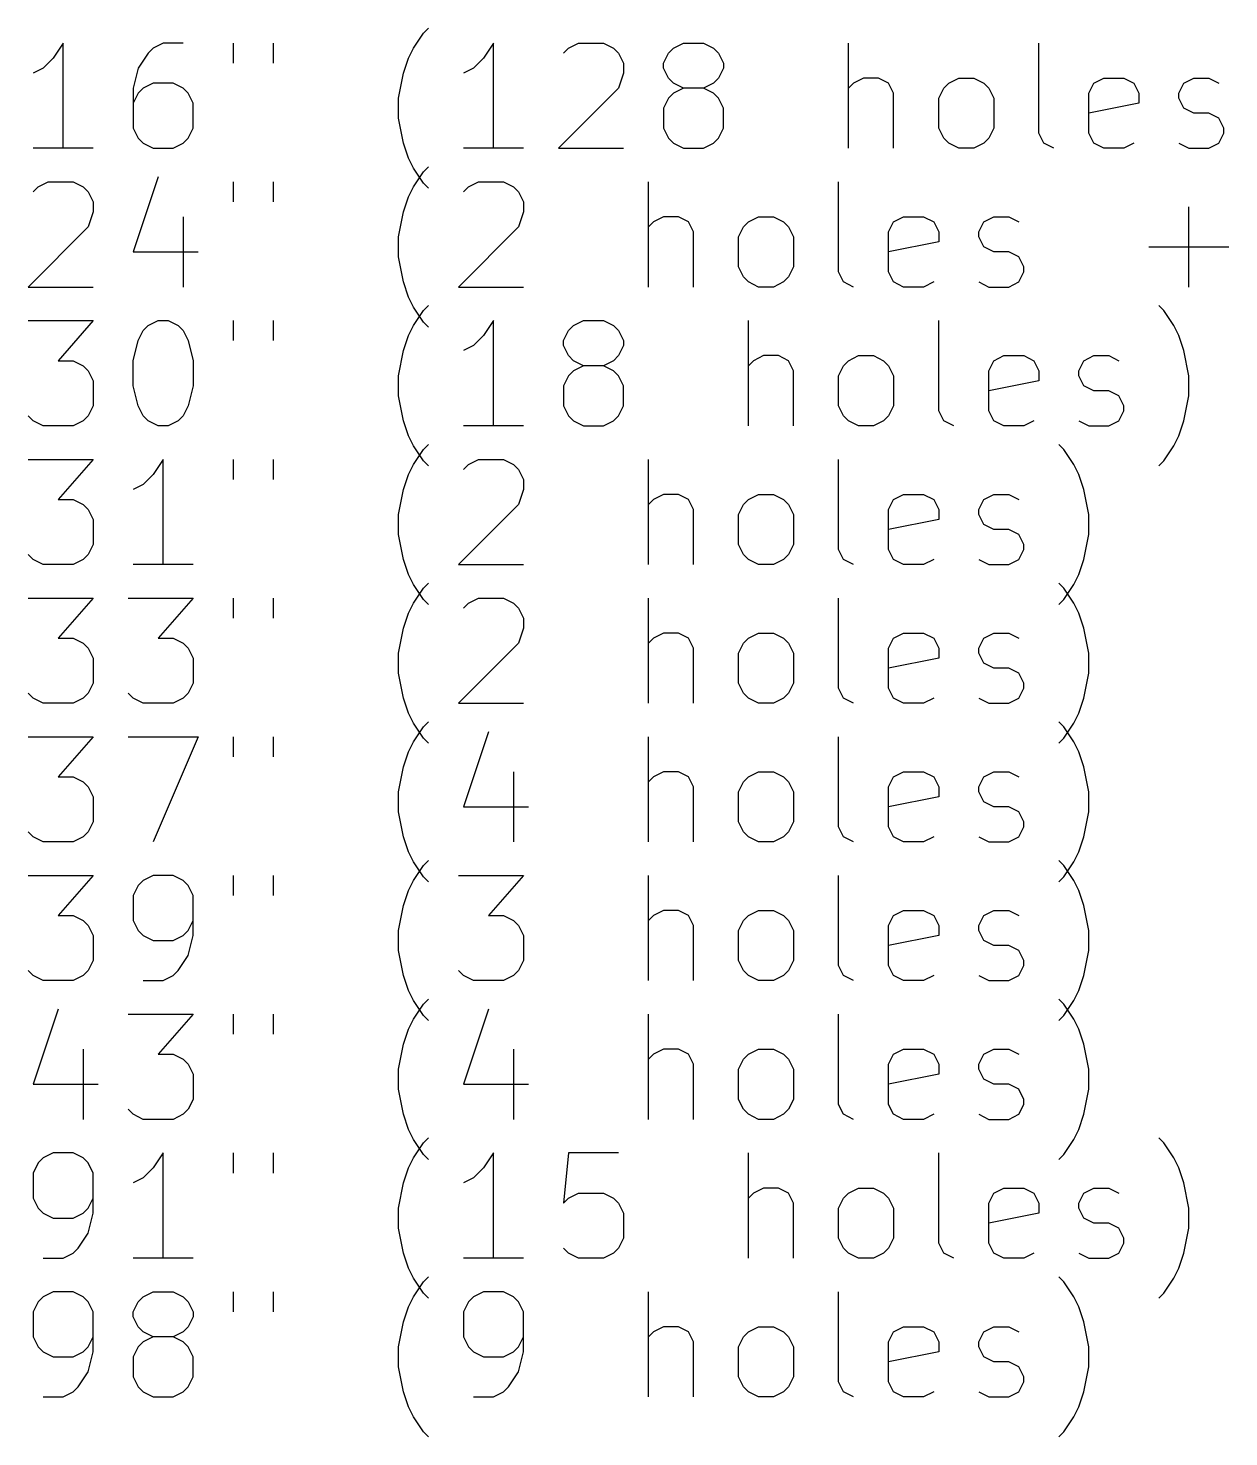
# Model space of a CAD drawing. Extents: x -3 to 140, y -124 to 0.
# Drawn here: x 35.41 to 69.7, y -123.97 to -83.75 of the extents above; entities that cross this region are included whole.
import ezdxf

# ---------------------------------------------------------------- set-up
doc = ezdxf.new("R2010")
doc.units = 0
doc.header["$MEASUREMENT"] = 0
doc.layers.add('BLACK', color=7, linetype='CONTINUOUS')

msp = doc.modelspace()

# ---------------------------------------------------------------- linework, layer by layer
at = {"layer": 'BLACK', "linetype": 'CONTINUOUS'}
for p, q in [((46.4107, -84.325), (46.6964, -83.8964)), ((46.6964, -83.8964), (46.8393, -83.7536)), ((36.4107, -84.1821), (36.125, -84.6107)), ((36.4107, -87.1821), (36.4107, -84.1821)), ((38.9821, -84.325), (38.8393, -84.4679)), ((39.2679, -84.1821), (38.9821, -84.325)), ((39.8393, -84.1821), (39.2679, -84.1821)), ((41.2679, -84.1821), (41.2679, -84.7536)), ((42.4107, -84.1821), (42.4107, -84.7536)), ((46.2679, -84.6107), (46.4107, -84.325)), ((48.6964, -84.1821), (48.4107, -84.6107)), ((48.6964, -87.1821), (48.6964, -84.1821)), ((50.6964, -84.4679), (50.8393, -84.325)), ((50.8393, -84.325), (51.125, -84.1821)), ((51.125, -84.1821), (51.8393, -84.1821)), ((51.8393, -84.1821), (52.125, -84.325)), ((52.125, -84.325), (52.2679, -84.4679)), ((53.6964, -84.4679), (53.8393, -84.325)), ((53.8393, -84.325), (54.125, -84.1821)), ((54.125, -84.1821), (54.6964, -84.1821)), ((54.6964, -84.1821), (54.9821, -84.325)), ((54.9821, -84.325), (55.125, -84.4679)), ((58.8393, -87.1821), (58.8393, -84.1821)), ((64.2679, -86.7536), (64.2679, -84.1821)), ((36.125, -84.6107), (35.8393, -84.8964)), ((38.8393, -84.4679), (38.5536, -84.8964)), ((46.125, -85.0393), (46.2679, -84.6107)), ((48.4107, -84.6107), (48.125, -84.8964)), ((52.2679, -84.4679), (52.4107, -84.7536)), ((52.4107, -84.7536), (52.4107, -85.0393)), ((53.5536, -84.7536), (53.6964, -84.4679)), ((53.5536, -84.8964), (53.5536, -84.7536)), ((55.125, -84.4679), (55.2679, -84.7536)), ((55.2679, -84.7536), (55.2679, -84.8964)), ((35.8393, -84.8964), (35.5536, -85.0393)), ((38.5536, -84.8964), (38.4107, -85.4679)), ((45.9821, -85.7536), (46.125, -85.0393)), ((48.125, -84.8964), (47.8393, -85.0393)), ((52.4107, -85.0393), (52.2679, -85.4679)), ((53.6964, -85.1821), (53.5536, -84.8964)), ((53.8393, -85.325), (53.6964, -85.1821)), ((55.125, -85.1821), (54.9821, -85.325)), ((55.2679, -84.8964), (55.125, -85.1821)), ((59.2679, -85.1821), (58.9821, -85.325)), ((59.6964, -85.1821), (59.2679, -85.1821)), ((59.9821, -85.325), (59.6964, -85.1821)), ((61.6964, -85.325), (61.9821, -85.1821)), ((61.9821, -85.1821), (62.4107, -85.1821)), ((62.4107, -85.1821), (62.6964, -85.325)), ((65.8393, -85.325), (66.125, -85.1821)), ((66.125, -85.1821), (66.6964, -85.1821)), ((66.6964, -85.1821), (66.9821, -85.325)), ((68.4107, -85.325), (68.6964, -85.1821)), ((68.6964, -85.1821), (69.125, -85.1821)), ((69.125, -85.1821), (69.4107, -85.325)), ((38.4107, -85.4679), (38.4107, -86.6107)), ((38.5536, -85.6107), (38.4107, -85.8964)), ((38.6964, -85.4679), (38.5536, -85.6107)), ((38.9821, -85.325), (38.6964, -85.4679)), ((39.5536, -85.325), (38.9821, -85.325)), ((39.8393, -85.4679), (39.5536, -85.325)), ((39.9821, -85.6107), (39.8393, -85.4679)), ((40.125, -85.8964), (39.9821, -85.6107)), ((52.2679, -85.4679), (50.5536, -87.1821)), ((53.8393, -85.6107), (53.6964, -85.7536)), ((54.125, -85.4679), (53.8393, -85.325)), ((54.125, -85.4679), (53.8393, -85.6107)), ((54.6964, -85.4679), (54.125, -85.4679)), ((54.9821, -85.325), (54.6964, -85.4679)), ((54.9821, -85.6107), (54.6964, -85.4679)), ((55.125, -85.7536), (54.9821, -85.6107)), ((58.9821, -85.325), (58.8393, -85.4679)), ((60.125, -85.6107), (59.9821, -85.325)), ((60.125, -87.1821), (60.125, -85.6107)), ((61.4107, -85.7536), (61.5536, -85.4679)), ((61.5536, -85.4679), (61.6964, -85.325)), ((62.6964, -85.325), (62.8393, -85.4679)), ((62.8393, -85.4679), (62.9821, -85.7536)), ((65.6964, -85.6107), (65.8393, -85.325)), ((65.6964, -86.7536), (65.6964, -85.6107)), ((66.9821, -85.325), (67.125, -85.6107)), ((67.125, -85.6107), (67.125, -85.8964)), ((68.2679, -85.6107), (68.4107, -85.325)), ((68.2679, -85.7536), (68.2679, -85.6107)), ((40.125, -86.6107), (40.125, -85.8964)), ((45.9821, -86.325), (45.9821, -85.7536)), ((53.6964, -85.7536), (53.5536, -86.0393)), ((53.5536, -86.0393), (53.5536, -86.6107)), ((55.2679, -86.0393), (55.125, -85.7536)), ((55.2679, -86.6107), (55.2679, -86.0393)), ((61.4107, -86.6107), (61.4107, -85.7536)), ((62.9821, -85.7536), (62.9821, -86.6107)), ((67.125, -85.8964), (65.6964, -86.1821)), ((68.4107, -86.0393), (68.2679, -85.7536)), ((68.6964, -86.1821), (68.4107, -86.0393)), ((46.125, -87.0393), (45.9821, -86.325)), ((69.125, -86.1821), (68.6964, -86.1821)), ((69.4107, -86.325), (69.125, -86.1821)), ((69.5536, -86.6107), (69.4107, -86.325)), ((38.4107, -86.6107), (38.5536, -86.8964)), ((39.9821, -86.8964), (40.125, -86.6107)), ((53.5536, -86.6107), (53.6964, -86.8964)), ((55.125, -86.8964), (55.2679, -86.6107)), ((61.5536, -86.8964), (61.4107, -86.6107)), ((62.9821, -86.6107), (62.8393, -86.8964)), ((64.4107, -87.0393), (64.2679, -86.7536)), ((65.8393, -87.0393), (65.6964, -86.7536)), ((69.4107, -87.0393), (69.5536, -86.7536)), ((69.5536, -86.7536), (69.5536, -86.6107)), ((37.2679, -87.1821), (35.5536, -87.1821)), ((38.5536, -86.8964), (38.6964, -87.0393)), ((38.6964, -87.0393), (38.9821, -87.1821)), ((38.9821, -87.1821), (39.5536, -87.1821)), ((39.5536, -87.1821), (39.8393, -87.0393)), ((39.8393, -87.0393), (39.9821, -86.8964)), ((46.2679, -87.4679), (46.125, -87.0393)), ((49.5536, -87.1821), (47.8393, -87.1821)), ((50.5536, -87.1821), (52.4107, -87.1821)), ((53.6964, -86.8964), (53.8393, -87.0393)), ((53.8393, -87.0393), (54.125, -87.1821)), ((54.125, -87.1821), (54.6964, -87.1821)), ((54.6964, -87.1821), (54.9821, -87.0393)), ((54.9821, -87.0393), (55.125, -86.8964)), ((61.6964, -87.0393), (61.5536, -86.8964)), ((61.9821, -87.1821), (61.6964, -87.0393)), ((62.4107, -87.1821), (61.9821, -87.1821)), ((62.6964, -87.0393), (62.4107, -87.1821)), ((62.8393, -86.8964), (62.6964, -87.0393)), ((64.6964, -87.1821), (64.4107, -87.0393)), ((66.125, -87.1821), (65.8393, -87.0393)), ((66.6964, -87.1821), (66.125, -87.1821)), ((66.9821, -87.0393), (66.6964, -87.1821)), ((68.2679, -87.0393), (68.5536, -87.1821)), ((68.5536, -87.1821), (69.125, -87.1821)), ((69.125, -87.1821), (69.4107, -87.0393)), ((46.4107, -87.7536), (46.2679, -87.4679)), ((39.125, -87.9993), (38.4107, -90.1421)), ((46.6964, -88.1821), (46.4107, -87.7536)), ((46.4107, -88.285), (46.6964, -87.8564)), ((46.6964, -87.8564), (46.8393, -87.7136)), ((35.5536, -88.4279), (35.6964, -88.285)), ((35.6964, -88.285), (35.9821, -88.1421)), ((35.9821, -88.1421), (36.6964, -88.1421)), ((36.6964, -88.1421), (36.9821, -88.285)), ((36.9821, -88.285), (37.125, -88.4279)), ((37.125, -88.4279), (37.2679, -88.7136)), ((41.2679, -88.1421), (41.2679, -88.7136)), ((42.4107, -88.1421), (42.4107, -88.7136)), ((46.2679, -88.5707), (46.4107, -88.285)), ((46.8393, -88.325), (46.6964, -88.1821)), ((47.8393, -88.4279), (47.9821, -88.285)), ((47.9821, -88.285), (48.2679, -88.1421)), ((48.2679, -88.1421), (48.9821, -88.1421)), ((48.9821, -88.1421), (49.2679, -88.285)), ((49.2679, -88.285), (49.4107, -88.4279)), ((49.4107, -88.4279), (49.5536, -88.7136)), ((53.125, -91.1421), (53.125, -88.1421)), ((58.5536, -90.7136), (58.5536, -88.1421)), ((37.2679, -88.7136), (37.2679, -88.9993)), ((46.125, -88.9993), (46.2679, -88.5707)), ((49.5536, -88.7136), (49.5536, -88.9993)), ((68.5536, -91.1421), (68.5536, -88.8564)), ((37.2679, -88.9993), (37.125, -89.4279)), ((39.8393, -89.1421), (39.8393, -91.1421)), ((45.9821, -89.7136), (46.125, -88.9993)), ((49.5536, -88.9993), (49.4107, -89.4279)), ((53.5536, -89.1421), (53.2679, -89.285)), ((53.9821, -89.1421), (53.5536, -89.1421)), ((54.2679, -89.285), (53.9821, -89.1421)), ((55.9821, -89.285), (56.2679, -89.1421)), ((56.2679, -89.1421), (56.6964, -89.1421)), ((56.6964, -89.1421), (56.9821, -89.285)), ((60.125, -89.285), (60.4107, -89.1421)), ((60.4107, -89.1421), (60.9821, -89.1421)), ((60.9821, -89.1421), (61.2679, -89.285)), ((62.6964, -89.285), (62.9821, -89.1421)), ((62.9821, -89.1421), (63.4107, -89.1421)), ((63.4107, -89.1421), (63.6964, -89.285)), ((37.125, -89.4279), (35.4107, -91.1421)), ((49.4107, -89.4279), (47.6964, -91.1421)), ((53.2679, -89.285), (53.125, -89.4279)), ((54.4107, -89.5707), (54.2679, -89.285)), ((54.4107, -91.1421), (54.4107, -89.5707)), ((55.6964, -89.7136), (55.8393, -89.4279)), ((55.8393, -89.4279), (55.9821, -89.285)), ((56.9821, -89.285), (57.125, -89.4279)), ((57.125, -89.4279), (57.2679, -89.7136)), ((59.9821, -89.5707), (60.125, -89.285)), ((59.9821, -90.7136), (59.9821, -89.5707)), ((61.2679, -89.285), (61.4107, -89.5707)), ((61.4107, -89.5707), (61.4107, -89.8564)), ((62.5536, -89.5707), (62.6964, -89.285)), ((62.5536, -89.7136), (62.5536, -89.5707)), ((45.9821, -90.285), (45.9821, -89.7136)), ((55.6964, -90.5707), (55.6964, -89.7136)), ((57.2679, -89.7136), (57.2679, -90.5707)), ((61.4107, -89.8564), (59.9821, -90.1421)), ((62.6964, -89.9993), (62.5536, -89.7136)), ((62.9821, -90.1421), (62.6964, -89.9993)), ((67.4107, -89.9993), (69.6964, -89.9993)), ((38.4107, -90.1421), (40.2679, -90.1421)), ((46.125, -90.9993), (45.9821, -90.285)), ((63.4107, -90.1421), (62.9821, -90.1421)), ((63.6964, -90.285), (63.4107, -90.1421)), ((63.8393, -90.5707), (63.6964, -90.285)), ((55.8393, -90.8564), (55.6964, -90.5707)), ((55.9821, -90.9993), (55.8393, -90.8564)), ((57.125, -90.8564), (56.9821, -90.9993)), ((57.2679, -90.5707), (57.125, -90.8564)), ((58.6964, -90.9993), (58.5536, -90.7136)), ((60.125, -90.9993), (59.9821, -90.7136)), ((63.6964, -90.9993), (63.8393, -90.7136)), ((63.8393, -90.7136), (63.8393, -90.5707)), ((35.4107, -91.1421), (37.2679, -91.1421)), ((46.2679, -91.4279), (46.125, -90.9993)), ((47.6964, -91.1421), (49.5536, -91.1421)), ((56.2679, -91.1421), (55.9821, -90.9993)), ((56.6964, -91.1421), (56.2679, -91.1421)), ((56.9821, -90.9993), (56.6964, -91.1421)), ((58.9821, -91.1421), (58.6964, -90.9993)), ((60.4107, -91.1421), (60.125, -90.9993)), ((60.9821, -91.1421), (60.4107, -91.1421)), ((61.2679, -90.9993), (60.9821, -91.1421)), ((62.5536, -90.9993), (62.8393, -91.1421)), ((62.8393, -91.1421), (63.4107, -91.1421)), ((63.4107, -91.1421), (63.6964, -90.9993)), ((46.4107, -91.7136), (46.2679, -91.4279)), ((46.6964, -91.8164), (46.8393, -91.6736)), ((67.8393, -91.8164), (67.6964, -91.6736)), ((46.6964, -92.1421), (46.4107, -91.7136)), ((46.4107, -92.245), (46.6964, -91.8164)), ((68.125, -92.245), (67.8393, -91.8164)), ((35.4107, -92.1021), (37.2679, -92.1021)), ((37.2679, -92.1021), (36.2679, -93.245)), ((38.5536, -92.6736), (38.6964, -92.3879)), ((38.6964, -92.3879), (38.8393, -92.245)), ((38.8393, -92.245), (39.125, -92.1021)), ((39.125, -92.1021), (39.4107, -92.1021)), ((39.4107, -92.1021), (39.6964, -92.245)), ((39.6964, -92.245), (39.8393, -92.3879)), ((39.8393, -92.3879), (39.9821, -92.6736)), ((41.2679, -92.1021), (41.2679, -92.6736)), ((42.4107, -92.1021), (42.4107, -92.6736)), ((46.2679, -92.5307), (46.4107, -92.245)), ((46.8393, -92.285), (46.6964, -92.1421)), ((48.6964, -92.1021), (48.4107, -92.5307)), ((48.6964, -95.1021), (48.6964, -92.1021)), ((50.6964, -92.6736), (50.8393, -92.3879)), ((50.8393, -92.3879), (50.9821, -92.245)), ((50.9821, -92.245), (51.2679, -92.1021)), ((51.2679, -92.1021), (51.8393, -92.1021)), ((51.8393, -92.1021), (52.125, -92.245)), ((52.125, -92.245), (52.2679, -92.3879)), ((52.2679, -92.3879), (52.4107, -92.6736)), ((55.9821, -95.1021), (55.9821, -92.1021)), ((61.4107, -94.6736), (61.4107, -92.1021)), ((68.2679, -92.5307), (68.125, -92.245)), ((38.4107, -93.245), (38.5536, -92.6736)), ((39.9821, -92.6736), (40.125, -93.245)), ((46.125, -92.9593), (46.2679, -92.5307)), ((48.125, -92.8164), (47.8393, -92.9593)), ((48.4107, -92.5307), (48.125, -92.8164)), ((50.6964, -92.8164), (50.6964, -92.6736)), ((50.8393, -93.1021), (50.6964, -92.8164)), ((52.4107, -92.8164), (52.2679, -93.1021)), ((52.4107, -92.6736), (52.4107, -92.8164)), ((68.4107, -92.9593), (68.2679, -92.5307)), ((36.2679, -93.245), (36.6964, -93.245)), ((36.6964, -93.245), (36.9821, -93.3879)), ((38.4107, -93.9593), (38.4107, -93.245)), ((40.125, -93.245), (40.125, -93.9593)), ((45.9821, -93.6736), (46.125, -92.9593)), ((50.9821, -93.245), (50.8393, -93.1021)), ((51.2679, -93.3879), (50.9821, -93.245)), ((52.125, -93.245), (51.8393, -93.3879)), ((52.2679, -93.1021), (52.125, -93.245)), ((56.125, -93.245), (55.9821, -93.3879)), ((56.4107, -93.1021), (56.125, -93.245)), ((56.8393, -93.1021), (56.4107, -93.1021)), ((57.125, -93.245), (56.8393, -93.1021)), ((57.2679, -93.5307), (57.125, -93.245)), ((58.6964, -93.3879), (58.8393, -93.245)), ((58.8393, -93.245), (59.125, -93.1021)), ((59.125, -93.1021), (59.5536, -93.1021)), ((59.5536, -93.1021), (59.8393, -93.245)), ((59.8393, -93.245), (59.9821, -93.3879)), ((62.8393, -93.5307), (62.9821, -93.245)), ((62.9821, -93.245), (63.2679, -93.1021)), ((63.2679, -93.1021), (63.8393, -93.1021)), ((63.8393, -93.1021), (64.125, -93.245)), ((64.125, -93.245), (64.2679, -93.5307)), ((65.4107, -93.5307), (65.5536, -93.245)), ((65.5536, -93.245), (65.8393, -93.1021)), ((65.8393, -93.1021), (66.2679, -93.1021)), ((66.2679, -93.1021), (66.5536, -93.245)), ((68.5536, -93.6736), (68.4107, -92.9593)), ((36.9821, -93.3879), (37.125, -93.5307)), ((37.125, -93.5307), (37.2679, -93.8164)), ((45.9821, -94.245), (45.9821, -93.6736)), ((50.8393, -93.6736), (50.6964, -93.9593)), ((50.9821, -93.5307), (50.8393, -93.6736)), ((51.2679, -93.3879), (50.9821, -93.5307)), ((51.8393, -93.3879), (51.2679, -93.3879)), ((52.125, -93.5307), (51.8393, -93.3879)), ((52.2679, -93.6736), (52.125, -93.5307)), ((52.4107, -93.9593), (52.2679, -93.6736)), ((57.2679, -95.1021), (57.2679, -93.5307)), ((58.5536, -93.6736), (58.6964, -93.3879)), ((58.5536, -94.5307), (58.5536, -93.6736)), ((59.9821, -93.3879), (60.125, -93.6736)), ((60.125, -93.6736), (60.125, -94.5307)), ((62.8393, -94.6736), (62.8393, -93.5307)), ((64.2679, -93.5307), (64.2679, -93.8164)), ((65.4107, -93.6736), (65.4107, -93.5307)), ((65.5536, -93.9593), (65.4107, -93.6736)), ((68.5536, -94.245), (68.5536, -93.6736)), ((37.2679, -93.8164), (37.2679, -94.5307)), ((38.5536, -94.5307), (38.4107, -93.9593)), ((40.125, -93.9593), (39.9821, -94.5307)), ((50.6964, -93.9593), (50.6964, -94.5307)), ((52.4107, -94.5307), (52.4107, -93.9593)), ((64.2679, -93.8164), (62.8393, -94.1021)), ((65.8393, -94.1021), (65.5536, -93.9593)), ((46.125, -94.9593), (45.9821, -94.245)), ((66.2679, -94.1021), (65.8393, -94.1021)), ((66.5536, -94.245), (66.2679, -94.1021)), ((66.6964, -94.5307), (66.5536, -94.245)), ((68.4107, -94.9593), (68.5536, -94.245)), ((35.5536, -94.9593), (35.4107, -94.8164)), ((37.125, -94.8164), (36.9821, -94.9593)), ((37.2679, -94.5307), (37.125, -94.8164)), ((38.6964, -94.8164), (38.5536, -94.5307)), ((38.8393, -94.9593), (38.6964, -94.8164)), ((39.8393, -94.8164), (39.6964, -94.9593)), ((39.9821, -94.5307), (39.8393, -94.8164)), ((50.6964, -94.5307), (50.8393, -94.8164)), ((50.8393, -94.8164), (50.9821, -94.9593)), ((52.125, -94.9593), (52.2679, -94.8164)), ((52.2679, -94.8164), (52.4107, -94.5307)), ((58.6964, -94.8164), (58.5536, -94.5307)), ((58.8393, -94.9593), (58.6964, -94.8164)), ((59.9821, -94.8164), (59.8393, -94.9593)), ((60.125, -94.5307), (59.9821, -94.8164)), ((61.5536, -94.9593), (61.4107, -94.6736)), ((62.9821, -94.9593), (62.8393, -94.6736)), ((66.5536, -94.9593), (66.6964, -94.6736)), ((66.6964, -94.6736), (66.6964, -94.5307)), ((35.8393, -95.1021), (35.5536, -94.9593)), ((36.6964, -95.1021), (35.8393, -95.1021)), ((36.9821, -94.9593), (36.6964, -95.1021)), ((39.125, -95.1021), (38.8393, -94.9593)), ((39.4107, -95.1021), (39.125, -95.1021)), ((39.6964, -94.9593), (39.4107, -95.1021)), ((46.2679, -95.3879), (46.125, -94.9593)), ((49.5536, -95.1021), (47.8393, -95.1021)), ((50.9821, -94.9593), (51.2679, -95.1021)), ((51.2679, -95.1021), (51.8393, -95.1021)), ((51.8393, -95.1021), (52.125, -94.9593)), ((59.125, -95.1021), (58.8393, -94.9593)), ((59.5536, -95.1021), (59.125, -95.1021)), ((59.8393, -94.9593), (59.5536, -95.1021)), ((61.8393, -95.1021), (61.5536, -94.9593)), ((63.2679, -95.1021), (62.9821, -94.9593)), ((63.8393, -95.1021), (63.2679, -95.1021)), ((64.125, -94.9593), (63.8393, -95.1021)), ((65.4107, -94.9593), (65.6964, -95.1021)), ((65.6964, -95.1021), (66.2679, -95.1021)), ((66.2679, -95.1021), (66.5536, -94.9593)), ((68.2679, -95.3879), (68.4107, -94.9593)), ((46.4107, -95.6736), (46.2679, -95.3879)), ((46.6964, -96.1021), (46.4107, -95.6736)), ((46.6964, -95.7764), (46.8393, -95.6336)), ((64.9821, -95.7764), (64.8393, -95.6336)), ((67.8393, -96.1021), (68.125, -95.6736)), ((68.125, -95.6736), (68.2679, -95.3879)), ((35.4107, -96.0621), (37.2679, -96.0621)), ((37.2679, -96.0621), (36.2679, -97.205)), ((39.2679, -96.0621), (38.9821, -96.4907)), ((39.2679, -99.0621), (39.2679, -96.0621)), ((41.2679, -96.0621), (41.2679, -96.6336)), ((42.4107, -96.0621), (42.4107, -96.6336)), ((46.4107, -96.205), (46.6964, -95.7764)), ((46.8393, -96.245), (46.6964, -96.1021)), ((47.9821, -96.205), (48.2679, -96.0621)), ((48.2679, -96.0621), (48.9821, -96.0621)), ((48.9821, -96.0621), (49.2679, -96.205)), ((53.125, -99.0621), (53.125, -96.0621)), ((58.5536, -98.6336), (58.5536, -96.0621)), ((65.2679, -96.205), (64.9821, -95.7764)), ((67.6964, -96.245), (67.8393, -96.1021)), ((38.9821, -96.4907), (38.6964, -96.7764)), ((46.125, -96.9193), (46.2679, -96.4907)), ((46.2679, -96.4907), (46.4107, -96.205)), ((47.8393, -96.3479), (47.9821, -96.205)), ((49.2679, -96.205), (49.4107, -96.3479)), ((49.4107, -96.3479), (49.5536, -96.6336)), ((65.4107, -96.4907), (65.2679, -96.205)), ((65.5536, -96.9193), (65.4107, -96.4907)), ((38.6964, -96.7764), (38.4107, -96.9193)), ((49.5536, -96.6336), (49.5536, -96.9193)), ((36.2679, -97.205), (36.6964, -97.205)), ((36.6964, -97.205), (36.9821, -97.3479)), ((45.9821, -97.6336), (46.125, -96.9193)), ((49.5536, -96.9193), (49.4107, -97.3479)), ((53.2679, -97.205), (53.125, -97.3479)), ((53.5536, -97.0621), (53.2679, -97.205)), ((53.9821, -97.0621), (53.5536, -97.0621)), ((54.2679, -97.205), (53.9821, -97.0621)), ((54.4107, -97.4907), (54.2679, -97.205)), ((55.8393, -97.3479), (55.9821, -97.205)), ((55.9821, -97.205), (56.2679, -97.0621)), ((56.2679, -97.0621), (56.6964, -97.0621)), ((56.6964, -97.0621), (56.9821, -97.205)), ((56.9821, -97.205), (57.125, -97.3479)), ((59.9821, -97.4907), (60.125, -97.205)), ((60.125, -97.205), (60.4107, -97.0621)), ((60.4107, -97.0621), (60.9821, -97.0621)), ((60.9821, -97.0621), (61.2679, -97.205)), ((61.2679, -97.205), (61.4107, -97.4907)), ((62.5536, -97.4907), (62.6964, -97.205)), ((62.6964, -97.205), (62.9821, -97.0621)), ((62.9821, -97.0621), (63.4107, -97.0621)), ((63.4107, -97.0621), (63.6964, -97.205)), ((65.6964, -97.6336), (65.5536, -96.9193)), ((36.9821, -97.3479), (37.125, -97.4907)), ((37.125, -97.4907), (37.2679, -97.7764)), ((45.9821, -98.205), (45.9821, -97.6336)), ((49.4107, -97.3479), (47.6964, -99.0621)), ((54.4107, -99.0621), (54.4107, -97.4907)), ((55.6964, -97.6336), (55.8393, -97.3479)), ((55.6964, -98.4907), (55.6964, -97.6336)), ((57.125, -97.3479), (57.2679, -97.6336)), ((57.2679, -97.6336), (57.2679, -98.4907)), ((59.9821, -98.6336), (59.9821, -97.4907)), ((61.4107, -97.4907), (61.4107, -97.7764)), ((62.5536, -97.6336), (62.5536, -97.4907)), ((62.6964, -97.9193), (62.5536, -97.6336)), ((65.6964, -98.205), (65.6964, -97.6336)), ((37.2679, -97.7764), (37.2679, -98.4907)), ((61.4107, -97.7764), (59.9821, -98.0621)), ((62.9821, -98.0621), (62.6964, -97.9193)), ((63.4107, -98.0621), (62.9821, -98.0621)), ((63.6964, -98.205), (63.4107, -98.0621)), ((37.2679, -98.4907), (37.125, -98.7764)), ((46.125, -98.9193), (45.9821, -98.205)), ((55.8393, -98.7764), (55.6964, -98.4907)), ((57.2679, -98.4907), (57.125, -98.7764)), ((63.8393, -98.4907), (63.6964, -98.205)), ((63.8393, -98.6336), (63.8393, -98.4907)), ((65.5536, -98.9193), (65.6964, -98.205)), ((35.5536, -98.9193), (35.4107, -98.7764)), ((35.8393, -99.0621), (35.5536, -98.9193)), ((36.9821, -98.9193), (36.6964, -99.0621)), ((37.125, -98.7764), (36.9821, -98.9193)), ((46.2679, -99.3479), (46.125, -98.9193)), ((55.9821, -98.9193), (55.8393, -98.7764)), ((56.2679, -99.0621), (55.9821, -98.9193)), ((56.9821, -98.9193), (56.6964, -99.0621)), ((57.125, -98.7764), (56.9821, -98.9193)), ((58.6964, -98.9193), (58.5536, -98.6336)), ((58.9821, -99.0621), (58.6964, -98.9193)), ((60.125, -98.9193), (59.9821, -98.6336)), ((60.4107, -99.0621), (60.125, -98.9193)), ((61.2679, -98.9193), (60.9821, -99.0621)), ((62.5536, -98.9193), (62.8393, -99.0621)), ((63.4107, -99.0621), (63.6964, -98.9193)), ((63.6964, -98.9193), (63.8393, -98.6336)), ((65.4107, -99.3479), (65.5536, -98.9193)), ((36.6964, -99.0621), (35.8393, -99.0621)), ((40.125, -99.0621), (38.4107, -99.0621)), ((47.6964, -99.0621), (49.5536, -99.0621)), ((56.6964, -99.0621), (56.2679, -99.0621)), ((60.9821, -99.0621), (60.4107, -99.0621)), ((62.8393, -99.0621), (63.4107, -99.0621)), ((46.4107, -99.6336), (46.2679, -99.3479)), ((46.6964, -100.062), (46.4107, -99.6336)), ((46.6964, -99.7364), (46.8393, -99.5936)), ((64.9821, -99.7364), (64.8393, -99.5936)), ((64.9821, -100.062), (65.2679, -99.6336)), ((65.2679, -99.6336), (65.4107, -99.3479)), ((35.4107, -100.022), (37.2679, -100.022)), ((37.2679, -100.022), (36.2679, -101.165)), ((38.2679, -100.022), (40.125, -100.022)), ((40.125, -100.022), (39.125, -101.165)), ((41.2679, -100.022), (41.2679, -100.594)), ((42.4107, -100.022), (42.4107, -100.594)), ((46.4107, -100.165), (46.6964, -99.7364)), ((46.8393, -100.205), (46.6964, -100.062)), ((47.9821, -100.165), (48.2679, -100.022)), ((48.2679, -100.022), (48.9821, -100.022)), ((48.9821, -100.022), (49.2679, -100.165)), ((53.125, -103.022), (53.125, -100.022)), ((58.5536, -102.594), (58.5536, -100.022)), ((64.8393, -100.205), (64.9821, -100.062)), ((65.2679, -100.165), (64.9821, -99.7364)), ((46.125, -100.879), (46.2679, -100.451)), ((46.2679, -100.451), (46.4107, -100.165)), ((47.8393, -100.308), (47.9821, -100.165)), ((49.2679, -100.165), (49.4107, -100.308)), ((49.4107, -100.308), (49.5536, -100.594)), ((65.4107, -100.451), (65.2679, -100.165)), ((65.5536, -100.879), (65.4107, -100.451)), ((45.9821, -101.594), (46.125, -100.879)), ((49.5536, -100.879), (49.4107, -101.308)), ((49.5536, -100.594), (49.5536, -100.879)), ((65.6964, -101.594), (65.5536, -100.879)), ((36.2679, -101.165), (36.6964, -101.165)), ((36.6964, -101.165), (36.9821, -101.308)), ((36.9821, -101.308), (37.125, -101.451)), ((39.125, -101.165), (39.5536, -101.165)), ((39.5536, -101.165), (39.8393, -101.308)), ((39.8393, -101.308), (39.9821, -101.451)), ((49.4107, -101.308), (47.6964, -103.022)), ((53.2679, -101.165), (53.125, -101.308)), ((53.5536, -101.022), (53.2679, -101.165)), ((53.9821, -101.022), (53.5536, -101.022)), ((54.2679, -101.165), (53.9821, -101.022)), ((54.4107, -101.451), (54.2679, -101.165)), ((55.6964, -101.594), (55.8393, -101.308)), ((55.8393, -101.308), (55.9821, -101.165)), ((55.9821, -101.165), (56.2679, -101.022)), ((56.2679, -101.022), (56.6964, -101.022)), ((56.6964, -101.022), (56.9821, -101.165)), ((56.9821, -101.165), (57.125, -101.308)), ((57.125, -101.308), (57.2679, -101.594)), ((59.9821, -101.451), (60.125, -101.165)), ((60.125, -101.165), (60.4107, -101.022)), ((60.4107, -101.022), (60.9821, -101.022)), ((60.9821, -101.022), (61.2679, -101.165)), ((61.2679, -101.165), (61.4107, -101.451)), ((62.5536, -101.451), (62.6964, -101.165)), ((62.6964, -101.165), (62.9821, -101.022)), ((62.9821, -101.022), (63.4107, -101.022)), ((63.4107, -101.022), (63.6964, -101.165)), ((37.125, -101.451), (37.2679, -101.736)), ((39.9821, -101.451), (40.125, -101.736)), ((45.9821, -102.165), (45.9821, -101.594)), ((54.4107, -103.022), (54.4107, -101.451)), ((55.6964, -102.451), (55.6964, -101.594)), ((57.2679, -101.594), (57.2679, -102.451)), ((59.9821, -102.594), (59.9821, -101.451)), ((61.4107, -101.451), (61.4107, -101.736)), ((62.5536, -101.594), (62.5536, -101.451)), ((62.6964, -101.879), (62.5536, -101.594)), ((65.6964, -102.165), (65.6964, -101.594)), ((37.2679, -101.736), (37.2679, -102.451)), ((40.125, -101.736), (40.125, -102.451)), ((61.4107, -101.736), (59.9821, -102.022)), ((62.9821, -102.022), (62.6964, -101.879)), ((63.4107, -102.022), (62.9821, -102.022)), ((63.6964, -102.165), (63.4107, -102.022)), ((37.2679, -102.451), (37.125, -102.736)), ((40.125, -102.451), (39.9821, -102.736)), ((46.125, -102.879), (45.9821, -102.165)), ((55.8393, -102.736), (55.6964, -102.451)), ((57.2679, -102.451), (57.125, -102.736)), ((63.8393, -102.451), (63.6964, -102.165)), ((63.8393, -102.594), (63.8393, -102.451)), ((65.5536, -102.879), (65.6964, -102.165)), ((35.5536, -102.879), (35.4107, -102.736)), ((35.8393, -103.022), (35.5536, -102.879)), ((36.9821, -102.879), (36.6964, -103.022)), ((37.125, -102.736), (36.9821, -102.879)), ((38.4107, -102.879), (38.2679, -102.736)), ((38.6964, -103.022), (38.4107, -102.879)), ((39.8393, -102.879), (39.5536, -103.022)), ((39.9821, -102.736), (39.8393, -102.879)), ((46.2679, -103.308), (46.125, -102.879)), ((55.9821, -102.879), (55.8393, -102.736)), ((56.2679, -103.022), (55.9821, -102.879)), ((56.9821, -102.879), (56.6964, -103.022)), ((57.125, -102.736), (56.9821, -102.879)), ((58.6964, -102.879), (58.5536, -102.594)), ((58.9821, -103.022), (58.6964, -102.879)), ((60.125, -102.879), (59.9821, -102.594)), ((60.4107, -103.022), (60.125, -102.879)), ((61.2679, -102.879), (60.9821, -103.022)), ((62.5536, -102.879), (62.8393, -103.022)), ((63.4107, -103.022), (63.6964, -102.879)), ((63.6964, -102.879), (63.8393, -102.594)), ((65.4107, -103.308), (65.5536, -102.879)), ((36.6964, -103.022), (35.8393, -103.022)), ((39.5536, -103.022), (38.6964, -103.022)), ((46.4107, -103.594), (46.2679, -103.308)), ((47.6964, -103.022), (49.5536, -103.022)), ((56.6964, -103.022), (56.2679, -103.022)), ((60.9821, -103.022), (60.4107, -103.022)), ((62.8393, -103.022), (63.4107, -103.022)), ((65.2679, -103.594), (65.4107, -103.308)), ((46.6964, -104.022), (46.4107, -103.594)), ((46.4107, -104.125), (46.6964, -103.696)), ((46.6964, -103.696), (46.8393, -103.554)), ((64.9821, -103.696), (64.8393, -103.554)), ((64.9821, -104.022), (65.2679, -103.594)), ((65.2679, -104.125), (64.9821, -103.696)), ((35.4107, -103.982), (37.2679, -103.982)), ((37.2679, -103.982), (36.2679, -105.125)), ((38.2679, -103.982), (40.2679, -103.982)), ((40.2679, -103.982), (38.9821, -106.982)), ((41.2679, -103.982), (41.2679, -104.554)), ((42.4107, -103.982), (42.4107, -104.554)), ((46.2679, -104.411), (46.4107, -104.125)), ((46.8393, -104.165), (46.6964, -104.022)), ((48.5536, -103.839), (47.8393, -105.982)), ((53.125, -106.982), (53.125, -103.982)), ((58.5536, -106.554), (58.5536, -103.982)), ((64.8393, -104.165), (64.9821, -104.022)), ((65.4107, -104.411), (65.2679, -104.125)), ((46.125, -104.839), (46.2679, -104.411)), ((65.5536, -104.839), (65.4107, -104.411)), ((45.9821, -105.554), (46.125, -104.839)), ((65.6964, -105.554), (65.5536, -104.839)), ((36.2679, -105.125), (36.6964, -105.125)), ((36.6964, -105.125), (36.9821, -105.268)), ((36.9821, -105.268), (37.125, -105.411)), ((49.2679, -104.982), (49.2679, -106.982)), ((53.2679, -105.125), (53.125, -105.268)), ((53.5536, -104.982), (53.2679, -105.125)), ((53.9821, -104.982), (53.5536, -104.982)), ((54.2679, -105.125), (53.9821, -104.982)), ((54.4107, -105.411), (54.2679, -105.125)), ((55.6964, -105.554), (55.8393, -105.268)), ((55.8393, -105.268), (55.9821, -105.125)), ((55.9821, -105.125), (56.2679, -104.982)), ((56.2679, -104.982), (56.6964, -104.982)), ((56.6964, -104.982), (56.9821, -105.125)), ((56.9821, -105.125), (57.125, -105.268)), ((57.125, -105.268), (57.2679, -105.554)), ((59.9821, -105.411), (60.125, -105.125)), ((60.125, -105.125), (60.4107, -104.982)), ((60.4107, -104.982), (60.9821, -104.982)), ((60.9821, -104.982), (61.2679, -105.125)), ((61.2679, -105.125), (61.4107, -105.411)), ((62.5536, -105.411), (62.6964, -105.125)), ((62.6964, -105.125), (62.9821, -104.982)), ((62.9821, -104.982), (63.4107, -104.982)), ((63.4107, -104.982), (63.6964, -105.125)), ((37.125, -105.411), (37.2679, -105.696)), ((37.2679, -105.696), (37.2679, -106.411)), ((45.9821, -106.125), (45.9821, -105.554)), ((54.4107, -106.982), (54.4107, -105.411)), ((55.6964, -106.411), (55.6964, -105.554)), ((57.2679, -105.554), (57.2679, -106.411)), ((59.9821, -106.554), (59.9821, -105.411)), ((61.4107, -105.696), (59.9821, -105.982)), ((61.4107, -105.411), (61.4107, -105.696)), ((62.5536, -105.554), (62.5536, -105.411)), ((62.6964, -105.839), (62.5536, -105.554)), ((65.6964, -106.125), (65.6964, -105.554)), ((46.125, -106.839), (45.9821, -106.125)), ((47.8393, -105.982), (49.6964, -105.982)), ((62.9821, -105.982), (62.6964, -105.839)), ((63.4107, -105.982), (62.9821, -105.982)), ((63.6964, -106.125), (63.4107, -105.982)), ((63.8393, -106.411), (63.6964, -106.125)), ((65.5536, -106.839), (65.6964, -106.125)), ((37.2679, -106.411), (37.125, -106.696)), ((55.8393, -106.696), (55.6964, -106.411)), ((57.2679, -106.411), (57.125, -106.696)), ((58.6964, -106.839), (58.5536, -106.554)), ((60.125, -106.839), (59.9821, -106.554)), ((63.6964, -106.839), (63.8393, -106.554)), ((63.8393, -106.554), (63.8393, -106.411)), ((35.5536, -106.839), (35.4107, -106.696)), ((35.8393, -106.982), (35.5536, -106.839)), ((36.9821, -106.839), (36.6964, -106.982)), ((37.125, -106.696), (36.9821, -106.839)), ((46.2679, -107.268), (46.125, -106.839)), ((55.9821, -106.839), (55.8393, -106.696)), ((56.2679, -106.982), (55.9821, -106.839)), ((56.9821, -106.839), (56.6964, -106.982)), ((57.125, -106.696), (56.9821, -106.839)), ((58.9821, -106.982), (58.6964, -106.839)), ((60.4107, -106.982), (60.125, -106.839)), ((61.2679, -106.839), (60.9821, -106.982)), ((62.5536, -106.839), (62.8393, -106.982)), ((63.4107, -106.982), (63.6964, -106.839)), ((65.4107, -107.268), (65.5536, -106.839)), ((36.6964, -106.982), (35.8393, -106.982)), ((46.4107, -107.554), (46.2679, -107.268)), ((56.6964, -106.982), (56.2679, -106.982)), ((60.9821, -106.982), (60.4107, -106.982)), ((62.8393, -106.982), (63.4107, -106.982)), ((65.2679, -107.554), (65.4107, -107.268)), ((46.6964, -107.982), (46.4107, -107.554)), ((46.4107, -108.085), (46.6964, -107.656)), ((46.6964, -107.656), (46.8393, -107.514)), ((64.9821, -107.656), (64.8393, -107.514)), ((64.9821, -107.982), (65.2679, -107.554)), ((65.2679, -108.085), (64.9821, -107.656)), ((35.4107, -107.942), (37.2679, -107.942)), ((37.2679, -107.942), (36.2679, -109.085)), ((38.6964, -108.085), (38.5536, -108.228)), ((38.9821, -107.942), (38.6964, -108.085)), ((39.5536, -107.942), (38.9821, -107.942)), ((39.8393, -108.085), (39.5536, -107.942)), ((39.9821, -108.228), (39.8393, -108.085)), ((41.2679, -107.942), (41.2679, -108.514)), ((42.4107, -107.942), (42.4107, -108.514)), ((46.2679, -108.371), (46.4107, -108.085)), ((46.8393, -108.125), (46.6964, -107.982)), ((47.6964, -107.942), (49.5536, -107.942)), ((49.5536, -107.942), (48.5536, -109.085)), ((53.125, -110.942), (53.125, -107.942)), ((58.5536, -110.514), (58.5536, -107.942)), ((64.8393, -108.125), (64.9821, -107.982)), ((65.4107, -108.371), (65.2679, -108.085)), ((38.5536, -108.228), (38.4107, -108.514)), ((38.4107, -108.514), (38.4107, -109.228)), ((40.125, -108.514), (39.9821, -108.228)), ((40.125, -109.656), (40.125, -108.514)), ((46.125, -108.799), (46.2679, -108.371)), ((65.5536, -108.799), (65.4107, -108.371)), ((45.9821, -109.514), (46.125, -108.799)), ((53.5536, -108.942), (53.2679, -109.085)), ((53.9821, -108.942), (53.5536, -108.942)), ((54.2679, -109.085), (53.9821, -108.942)), ((55.9821, -109.085), (56.2679, -108.942)), ((56.2679, -108.942), (56.6964, -108.942)), ((56.6964, -108.942), (56.9821, -109.085)), ((60.125, -109.085), (60.4107, -108.942)), ((60.4107, -108.942), (60.9821, -108.942)), ((60.9821, -108.942), (61.2679, -109.085)), ((62.6964, -109.085), (62.9821, -108.942)), ((62.9821, -108.942), (63.4107, -108.942)), ((63.4107, -108.942), (63.6964, -109.085)), ((65.6964, -109.514), (65.5536, -108.799)), ((36.2679, -109.085), (36.6964, -109.085)), ((36.6964, -109.085), (36.9821, -109.228)), ((36.9821, -109.228), (37.125, -109.371)), ((37.125, -109.371), (37.2679, -109.656)), ((38.4107, -109.228), (38.5536, -109.514)), ((39.9821, -109.514), (40.125, -109.228)), ((48.5536, -109.085), (48.9821, -109.085)), ((48.9821, -109.085), (49.2679, -109.228)), ((49.2679, -109.228), (49.4107, -109.371)), ((49.4107, -109.371), (49.5536, -109.656)), ((53.2679, -109.085), (53.125, -109.228)), ((54.4107, -109.371), (54.2679, -109.085)), ((54.4107, -110.942), (54.4107, -109.371)), ((55.6964, -109.514), (55.8393, -109.228)), ((55.8393, -109.228), (55.9821, -109.085)), ((56.9821, -109.085), (57.125, -109.228)), ((57.125, -109.228), (57.2679, -109.514)), ((59.9821, -109.371), (60.125, -109.085)), ((59.9821, -110.514), (59.9821, -109.371)), ((61.2679, -109.085), (61.4107, -109.371)), ((61.4107, -109.371), (61.4107, -109.656)), ((62.5536, -109.371), (62.6964, -109.085)), ((62.5536, -109.514), (62.5536, -109.371)), ((37.2679, -109.656), (37.2679, -110.371)), ((38.5536, -109.514), (38.6964, -109.656)), ((38.6964, -109.656), (38.9821, -109.799)), ((39.5536, -109.799), (39.8393, -109.656)), ((39.8393, -109.656), (39.9821, -109.514)), ((39.9821, -110.228), (40.125, -109.656)), ((45.9821, -110.085), (45.9821, -109.514)), ((49.5536, -109.656), (49.5536, -110.371)), ((55.6964, -110.371), (55.6964, -109.514)), ((57.2679, -109.514), (57.2679, -110.371)), ((61.4107, -109.656), (59.9821, -109.942)), ((62.6964, -109.799), (62.5536, -109.514)), ((65.6964, -110.085), (65.6964, -109.514)), ((38.9821, -109.799), (39.5536, -109.799)), ((46.125, -110.799), (45.9821, -110.085)), ((62.9821, -109.942), (62.6964, -109.799)), ((63.4107, -109.942), (62.9821, -109.942)), ((63.6964, -110.085), (63.4107, -109.942)), ((63.8393, -110.371), (63.6964, -110.085)), ((65.5536, -110.799), (65.6964, -110.085)), ((37.2679, -110.371), (37.125, -110.656)), ((39.6964, -110.656), (39.9821, -110.228)), ((49.5536, -110.371), (49.4107, -110.656)), ((55.8393, -110.656), (55.6964, -110.371)), ((57.2679, -110.371), (57.125, -110.656)), ((58.6964, -110.799), (58.5536, -110.514)), ((60.125, -110.799), (59.9821, -110.514)), ((63.6964, -110.799), (63.8393, -110.514)), ((63.8393, -110.514), (63.8393, -110.371)), ((35.5536, -110.799), (35.4107, -110.656)), ((35.8393, -110.942), (35.5536, -110.799)), ((36.6964, -110.942), (35.8393, -110.942)), ((36.9821, -110.799), (36.6964, -110.942)), ((37.125, -110.656), (36.9821, -110.799)), ((38.6964, -110.942), (39.2679, -110.942)), ((39.2679, -110.942), (39.5536, -110.799)), ((39.5536, -110.799), (39.6964, -110.656)), ((46.2679, -111.228), (46.125, -110.799)), ((47.8393, -110.799), (47.6964, -110.656)), ((48.125, -110.942), (47.8393, -110.799)), ((48.9821, -110.942), (48.125, -110.942)), ((49.2679, -110.799), (48.9821, -110.942)), ((49.4107, -110.656), (49.2679, -110.799)), ((55.9821, -110.799), (55.8393, -110.656)), ((56.2679, -110.942), (55.9821, -110.799)), ((56.6964, -110.942), (56.2679, -110.942)), ((56.9821, -110.799), (56.6964, -110.942)), ((57.125, -110.656), (56.9821, -110.799)), ((58.9821, -110.942), (58.6964, -110.799)), ((60.4107, -110.942), (60.125, -110.799)), ((60.9821, -110.942), (60.4107, -110.942)), ((61.2679, -110.799), (60.9821, -110.942)), ((62.5536, -110.799), (62.8393, -110.942)), ((62.8393, -110.942), (63.4107, -110.942)), ((63.4107, -110.942), (63.6964, -110.799)), ((65.4107, -111.228), (65.5536, -110.799)), ((46.4107, -111.514), (46.2679, -111.228)), ((65.2679, -111.514), (65.4107, -111.228)), ((36.2679, -111.759), (35.5536, -113.902)), ((46.6964, -111.942), (46.4107, -111.514)), ((46.4107, -112.045), (46.6964, -111.616)), ((46.6964, -111.616), (46.8393, -111.474)), ((48.5536, -111.759), (47.8393, -113.902)), ((64.9821, -111.616), (64.8393, -111.474)), ((64.9821, -111.942), (65.2679, -111.514)), ((65.2679, -112.045), (64.9821, -111.616)), ((38.2679, -111.902), (40.125, -111.902)), ((40.125, -111.902), (39.125, -113.045)), ((41.2679, -111.902), (41.2679, -112.474)), ((42.4107, -111.902), (42.4107, -112.474)), ((46.2679, -112.331), (46.4107, -112.045)), ((46.8393, -112.085), (46.6964, -111.942)), ((53.125, -114.902), (53.125, -111.902)), ((58.5536, -114.474), (58.5536, -111.902)), ((64.8393, -112.085), (64.9821, -111.942)), ((65.4107, -112.331), (65.2679, -112.045)), ((46.125, -112.759), (46.2679, -112.331)), ((65.5536, -112.759), (65.4107, -112.331)), ((36.9821, -112.902), (36.9821, -114.902)), ((45.9821, -113.474), (46.125, -112.759)), ((49.2679, -112.902), (49.2679, -114.902)), ((53.5536, -112.902), (53.2679, -113.045)), ((53.9821, -112.902), (53.5536, -112.902)), ((54.2679, -113.045), (53.9821, -112.902)), ((55.9821, -113.045), (56.2679, -112.902)), ((56.2679, -112.902), (56.6964, -112.902)), ((56.6964, -112.902), (56.9821, -113.045)), ((60.125, -113.045), (60.4107, -112.902)), ((60.4107, -112.902), (60.9821, -112.902)), ((60.9821, -112.902), (61.2679, -113.045)), ((62.6964, -113.045), (62.9821, -112.902)), ((62.9821, -112.902), (63.4107, -112.902)), ((63.4107, -112.902), (63.6964, -113.045)), ((65.6964, -113.474), (65.5536, -112.759)), ((39.125, -113.045), (39.5536, -113.045)), ((39.5536, -113.045), (39.8393, -113.188)), ((39.8393, -113.188), (39.9821, -113.331)), ((39.9821, -113.331), (40.125, -113.616)), ((53.2679, -113.045), (53.125, -113.188)), ((54.4107, -113.331), (54.2679, -113.045)), ((54.4107, -114.902), (54.4107, -113.331)), ((55.6964, -113.474), (55.8393, -113.188)), ((55.8393, -113.188), (55.9821, -113.045)), ((56.9821, -113.045), (57.125, -113.188)), ((57.125, -113.188), (57.2679, -113.474)), ((59.9821, -113.331), (60.125, -113.045)), ((59.9821, -114.474), (59.9821, -113.331)), ((61.2679, -113.045), (61.4107, -113.331)), ((61.4107, -113.331), (61.4107, -113.616)), ((62.5536, -113.331), (62.6964, -113.045)), ((62.5536, -113.474), (62.5536, -113.331)), ((40.125, -113.616), (40.125, -114.331)), ((45.9821, -114.045), (45.9821, -113.474)), ((55.6964, -114.331), (55.6964, -113.474)), ((57.2679, -113.474), (57.2679, -114.331)), ((61.4107, -113.616), (59.9821, -113.902)), ((62.6964, -113.759), (62.5536, -113.474)), ((62.9821, -113.902), (62.6964, -113.759)), ((65.6964, -114.045), (65.6964, -113.474)), ((35.5536, -113.902), (37.4107, -113.902)), ((46.125, -114.759), (45.9821, -114.045)), ((47.8393, -113.902), (49.6964, -113.902)), ((63.4107, -113.902), (62.9821, -113.902)), ((63.6964, -114.045), (63.4107, -113.902)), ((63.8393, -114.331), (63.6964, -114.045)), ((65.5536, -114.759), (65.6964, -114.045)), ((40.125, -114.331), (39.9821, -114.616)), ((55.8393, -114.616), (55.6964, -114.331)), ((57.2679, -114.331), (57.125, -114.616)), ((58.6964, -114.759), (58.5536, -114.474)), ((60.125, -114.759), (59.9821, -114.474)), ((63.6964, -114.759), (63.8393, -114.474)), ((63.8393, -114.474), (63.8393, -114.331)), ((38.4107, -114.759), (38.2679, -114.616)), ((38.6964, -114.902), (38.4107, -114.759)), ((39.5536, -114.902), (38.6964, -114.902)), ((39.8393, -114.759), (39.5536, -114.902)), ((39.9821, -114.616), (39.8393, -114.759)), ((46.2679, -115.188), (46.125, -114.759)), ((55.9821, -114.759), (55.8393, -114.616)), ((56.2679, -114.902), (55.9821, -114.759)), ((56.6964, -114.902), (56.2679, -114.902)), ((56.9821, -114.759), (56.6964, -114.902)), ((57.125, -114.616), (56.9821, -114.759)), ((58.9821, -114.902), (58.6964, -114.759)), ((60.4107, -114.902), (60.125, -114.759)), ((60.9821, -114.902), (60.4107, -114.902)), ((61.2679, -114.759), (60.9821, -114.902)), ((62.5536, -114.759), (62.8393, -114.902)), ((62.8393, -114.902), (63.4107, -114.902)), ((63.4107, -114.902), (63.6964, -114.759)), ((65.4107, -115.188), (65.5536, -114.759)), ((46.4107, -115.474), (46.2679, -115.188)), ((65.2679, -115.474), (65.4107, -115.188)), ((46.6964, -115.902), (46.4107, -115.474)), ((46.4107, -116.005), (46.6964, -115.576)), ((46.6964, -115.576), (46.8393, -115.434)), ((64.9821, -115.902), (65.2679, -115.474)), ((67.8393, -115.576), (67.6964, -115.434)), ((68.125, -116.005), (67.8393, -115.576)), ((35.6964, -116.148), (35.5536, -116.434)), ((35.8393, -116.005), (35.6964, -116.148)), ((36.125, -115.862), (35.8393, -116.005)), ((36.6964, -115.862), (36.125, -115.862)), ((36.9821, -116.005), (36.6964, -115.862)), ((37.125, -116.148), (36.9821, -116.005)), ((37.2679, -116.434), (37.125, -116.148)), ((39.2679, -115.862), (38.9821, -116.291)), ((39.2679, -118.862), (39.2679, -115.862)), ((41.2679, -115.862), (41.2679, -116.434)), ((42.4107, -115.862), (42.4107, -116.434)), ((46.2679, -116.291), (46.4107, -116.005)), ((46.8393, -116.045), (46.6964, -115.902)), ((48.6964, -115.862), (48.4107, -116.291)), ((48.6964, -118.862), (48.6964, -115.862)), ((50.8393, -115.862), (50.6964, -117.291)), ((52.2679, -115.862), (50.8393, -115.862)), ((55.9821, -118.862), (55.9821, -115.862)), ((61.4107, -118.434), (61.4107, -115.862)), ((64.8393, -116.045), (64.9821, -115.902)), ((68.2679, -116.291), (68.125, -116.005)), ((35.5536, -116.434), (35.5536, -117.148)), ((37.2679, -117.576), (37.2679, -116.434)), ((38.6964, -116.576), (38.4107, -116.719)), ((38.9821, -116.291), (38.6964, -116.576)), ((46.125, -116.719), (46.2679, -116.291)), ((48.125, -116.576), (47.8393, -116.719)), ((48.4107, -116.291), (48.125, -116.576)), ((68.4107, -116.719), (68.2679, -116.291)), ((45.9821, -117.434), (46.125, -116.719)), ((50.8393, -117.148), (51.125, -117.005)), ((51.125, -117.005), (51.8393, -117.005)), ((51.8393, -117.005), (52.125, -117.148)), ((56.125, -117.005), (55.9821, -117.148)), ((56.4107, -116.862), (56.125, -117.005)), ((56.8393, -116.862), (56.4107, -116.862)), ((57.125, -117.005), (56.8393, -116.862)), ((57.2679, -117.291), (57.125, -117.005)), ((58.6964, -117.148), (58.8393, -117.005)), ((58.8393, -117.005), (59.125, -116.862)), ((59.125, -116.862), (59.5536, -116.862)), ((59.5536, -116.862), (59.8393, -117.005)), ((59.8393, -117.005), (59.9821, -117.148)), ((62.8393, -117.291), (62.9821, -117.005)), ((62.9821, -117.005), (63.2679, -116.862)), ((63.2679, -116.862), (63.8393, -116.862)), ((63.8393, -116.862), (64.125, -117.005)), ((64.125, -117.005), (64.2679, -117.291)), ((65.4107, -117.291), (65.5536, -117.005)), ((65.5536, -117.005), (65.8393, -116.862)), ((65.8393, -116.862), (66.2679, -116.862)), ((66.2679, -116.862), (66.5536, -117.005)), ((68.5536, -117.434), (68.4107, -116.719)), ((35.5536, -117.148), (35.6964, -117.434)), ((37.125, -117.434), (37.2679, -117.148)), ((50.6964, -117.291), (50.8393, -117.148)), ((52.125, -117.148), (52.2679, -117.291)), ((52.2679, -117.291), (52.4107, -117.576)), ((57.2679, -118.862), (57.2679, -117.291)), ((58.5536, -117.434), (58.6964, -117.148)), ((59.9821, -117.148), (60.125, -117.434)), ((62.8393, -118.434), (62.8393, -117.291)), ((64.2679, -117.291), (64.2679, -117.576)), ((65.4107, -117.434), (65.4107, -117.291)), ((35.6964, -117.434), (35.8393, -117.576)), ((35.8393, -117.576), (36.125, -117.719)), ((36.125, -117.719), (36.6964, -117.719)), ((36.6964, -117.719), (36.9821, -117.576)), ((36.9821, -117.576), (37.125, -117.434)), ((37.125, -118.148), (37.2679, -117.576)), ((45.9821, -118.005), (45.9821, -117.434)), ((52.4107, -117.576), (52.4107, -118.291)), ((58.5536, -118.291), (58.5536, -117.434)), ((60.125, -117.434), (60.125, -118.291)), ((64.2679, -117.576), (62.8393, -117.862)), ((65.5536, -117.719), (65.4107, -117.434)), ((65.8393, -117.862), (65.5536, -117.719)), ((68.5536, -118.005), (68.5536, -117.434)), ((36.8393, -118.576), (37.125, -118.148)), ((46.125, -118.719), (45.9821, -118.005)), ((66.2679, -117.862), (65.8393, -117.862)), ((66.5536, -118.005), (66.2679, -117.862)), ((66.6964, -118.291), (66.5536, -118.005)), ((68.4107, -118.719), (68.5536, -118.005)), ((36.6964, -118.719), (36.8393, -118.576)), ((50.8393, -118.719), (50.6964, -118.576)), ((52.2679, -118.576), (52.125, -118.719)), ((52.4107, -118.291), (52.2679, -118.576)), ((58.6964, -118.576), (58.5536, -118.291)), ((58.8393, -118.719), (58.6964, -118.576)), ((59.9821, -118.576), (59.8393, -118.719)), ((60.125, -118.291), (59.9821, -118.576)), ((61.5536, -118.719), (61.4107, -118.434)), ((62.9821, -118.719), (62.8393, -118.434)), ((66.5536, -118.719), (66.6964, -118.434)), ((66.6964, -118.434), (66.6964, -118.291)), ((35.8393, -118.862), (36.4107, -118.862)), ((36.4107, -118.862), (36.6964, -118.719)), ((40.125, -118.862), (38.4107, -118.862)), ((46.2679, -119.148), (46.125, -118.719)), ((49.5536, -118.862), (47.8393, -118.862)), ((51.125, -118.862), (50.8393, -118.719)), ((51.8393, -118.862), (51.125, -118.862)), ((52.125, -118.719), (51.8393, -118.862)), ((59.125, -118.862), (58.8393, -118.719)), ((59.5536, -118.862), (59.125, -118.862)), ((59.8393, -118.719), (59.5536, -118.862)), ((61.8393, -118.862), (61.5536, -118.719)), ((63.2679, -118.862), (62.9821, -118.719)), ((63.8393, -118.862), (63.2679, -118.862)), ((64.125, -118.719), (63.8393, -118.862)), ((65.4107, -118.719), (65.6964, -118.862)), ((65.6964, -118.862), (66.2679, -118.862)), ((66.2679, -118.862), (66.5536, -118.719)), ((68.2679, -119.148), (68.4107, -118.719)), ((46.4107, -119.434), (46.2679, -119.148)), ((46.6964, -119.536), (46.8393, -119.394)), ((64.9821, -119.536), (64.8393, -119.394)), ((68.125, -119.434), (68.2679, -119.148)), ((36.125, -119.822), (35.8393, -119.965)), ((36.6964, -119.822), (36.125, -119.822)), ((36.9821, -119.965), (36.6964, -119.822)), ((38.6964, -119.965), (38.9821, -119.822)), ((38.9821, -119.822), (39.5536, -119.822)), ((39.5536, -119.822), (39.8393, -119.965)), ((41.2679, -119.822), (41.2679, -120.394)), ((42.4107, -119.822), (42.4107, -120.394)), ((46.6964, -119.862), (46.4107, -119.434)), ((46.4107, -119.965), (46.6964, -119.536)), ((48.4107, -119.822), (48.125, -119.965)), ((48.9821, -119.822), (48.4107, -119.822)), ((49.2679, -119.965), (48.9821, -119.822)), ((53.125, -122.822), (53.125, -119.822)), ((58.5536, -122.394), (58.5536, -119.822)), ((65.2679, -119.965), (64.9821, -119.536)), ((67.8393, -119.862), (68.125, -119.434)), ((35.6964, -120.108), (35.5536, -120.394)), ((35.8393, -119.965), (35.6964, -120.108)), ((37.125, -120.108), (36.9821, -119.965)), ((37.2679, -120.394), (37.125, -120.108)), ((38.4107, -120.394), (38.5536, -120.108)), ((38.5536, -120.108), (38.6964, -119.965)), ((39.8393, -119.965), (39.9821, -120.108)), ((39.9821, -120.108), (40.125, -120.394)), ((46.2679, -120.251), (46.4107, -119.965)), ((46.8393, -120.005), (46.6964, -119.862)), ((47.9821, -120.108), (47.8393, -120.394)), ((48.125, -119.965), (47.9821, -120.108)), ((49.4107, -120.108), (49.2679, -119.965)), ((49.5536, -120.394), (49.4107, -120.108)), ((65.4107, -120.251), (65.2679, -119.965)), ((67.6964, -120.005), (67.8393, -119.862)), ((35.5536, -120.394), (35.5536, -121.108)), ((37.2679, -121.536), (37.2679, -120.394)), ((38.4107, -120.536), (38.4107, -120.394)), ((38.5536, -120.822), (38.4107, -120.536)), ((40.125, -120.536), (39.9821, -120.822)), ((40.125, -120.394), (40.125, -120.536)), ((46.125, -120.679), (46.2679, -120.251)), ((47.8393, -120.394), (47.8393, -121.108)), ((49.5536, -121.536), (49.5536, -120.394)), ((65.5536, -120.679), (65.4107, -120.251)), ((38.6964, -120.965), (38.5536, -120.822)), ((38.9821, -121.108), (38.6964, -120.965)), ((39.8393, -120.965), (39.5536, -121.108)), ((39.9821, -120.822), (39.8393, -120.965)), ((45.9821, -121.394), (46.125, -120.679)), ((53.2679, -120.965), (53.125, -121.108)), ((53.5536, -120.822), (53.2679, -120.965)), ((53.9821, -120.822), (53.5536, -120.822)), ((54.2679, -120.965), (53.9821, -120.822)), ((54.4107, -121.251), (54.2679, -120.965)), ((55.8393, -121.108), (55.9821, -120.965)), ((55.9821, -120.965), (56.2679, -120.822)), ((56.2679, -120.822), (56.6964, -120.822)), ((56.6964, -120.822), (56.9821, -120.965)), ((56.9821, -120.965), (57.125, -121.108)), ((59.9821, -121.251), (60.125, -120.965)), ((60.125, -120.965), (60.4107, -120.822)), ((60.4107, -120.822), (60.9821, -120.822)), ((60.9821, -120.822), (61.2679, -120.965)), ((61.2679, -120.965), (61.4107, -121.251)), ((62.5536, -121.251), (62.6964, -120.965)), ((62.6964, -120.965), (62.9821, -120.822)), ((62.9821, -120.822), (63.4107, -120.822)), ((63.4107, -120.822), (63.6964, -120.965)), ((65.6964, -121.394), (65.5536, -120.679)), ((35.5536, -121.108), (35.6964, -121.394)), ((35.6964, -121.394), (35.8393, -121.536)), ((36.9821, -121.536), (37.125, -121.394)), ((37.125, -121.394), (37.2679, -121.108)), ((38.5536, -121.394), (38.4107, -121.679)), ((38.6964, -121.251), (38.5536, -121.394)), ((38.9821, -121.108), (38.6964, -121.251)), ((39.5536, -121.108), (38.9821, -121.108)), ((39.8393, -121.251), (39.5536, -121.108)), ((39.9821, -121.394), (39.8393, -121.251)), ((40.125, -121.679), (39.9821, -121.394)), ((45.9821, -121.965), (45.9821, -121.394)), ((47.8393, -121.108), (47.9821, -121.394)), ((47.9821, -121.394), (48.125, -121.536)), ((49.2679, -121.536), (49.4107, -121.394)), ((49.4107, -121.394), (49.5536, -121.108)), ((54.4107, -122.822), (54.4107, -121.251)), ((55.6964, -121.394), (55.8393, -121.108)), ((55.6964, -122.251), (55.6964, -121.394)), ((57.125, -121.108), (57.2679, -121.394)), ((57.2679, -121.394), (57.2679, -122.251)), ((59.9821, -122.394), (59.9821, -121.251)), ((61.4107, -121.251), (61.4107, -121.536)), ((62.5536, -121.394), (62.5536, -121.251)), ((62.6964, -121.679), (62.5536, -121.394)), ((65.6964, -121.965), (65.6964, -121.394)), ((35.8393, -121.536), (36.125, -121.679)), ((36.125, -121.679), (36.6964, -121.679)), ((36.6964, -121.679), (36.9821, -121.536)), ((37.125, -122.108), (37.2679, -121.536)), ((38.4107, -121.679), (38.4107, -122.251)), ((40.125, -122.251), (40.125, -121.679)), ((48.125, -121.536), (48.4107, -121.679)), ((48.4107, -121.679), (48.9821, -121.679)), ((48.9821, -121.679), (49.2679, -121.536)), ((49.4107, -122.108), (49.5536, -121.536)), ((61.4107, -121.536), (59.9821, -121.822)), ((62.9821, -121.822), (62.6964, -121.679)), ((63.4107, -121.822), (62.9821, -121.822)), ((63.6964, -121.965), (63.4107, -121.822)), ((36.8393, -122.536), (37.125, -122.108)), ((46.125, -122.679), (45.9821, -121.965)), ((49.125, -122.536), (49.4107, -122.108)), ((63.8393, -122.251), (63.6964, -121.965)), ((65.5536, -122.679), (65.6964, -121.965)), ((36.6964, -122.679), (36.8393, -122.536)), ((38.4107, -122.251), (38.5536, -122.536)), ((38.5536, -122.536), (38.6964, -122.679)), ((39.8393, -122.679), (39.9821, -122.536)), ((39.9821, -122.536), (40.125, -122.251)), ((48.9821, -122.679), (49.125, -122.536)), ((55.8393, -122.536), (55.6964, -122.251)), ((55.9821, -122.679), (55.8393, -122.536)), ((57.125, -122.536), (56.9821, -122.679)), ((57.2679, -122.251), (57.125, -122.536)), ((58.6964, -122.679), (58.5536, -122.394)), ((60.125, -122.679), (59.9821, -122.394)), ((63.6964, -122.679), (63.8393, -122.394)), ((63.8393, -122.394), (63.8393, -122.251)), ((35.8393, -122.822), (36.4107, -122.822)), ((36.4107, -122.822), (36.6964, -122.679)), ((38.6964, -122.679), (38.9821, -122.822)), ((38.9821, -122.822), (39.5536, -122.822)), ((39.5536, -122.822), (39.8393, -122.679)), ((46.2679, -123.108), (46.125, -122.679)), ((48.125, -122.822), (48.6964, -122.822)), ((48.6964, -122.822), (48.9821, -122.679)), ((56.2679, -122.822), (55.9821, -122.679)), ((56.6964, -122.822), (56.2679, -122.822)), ((56.9821, -122.679), (56.6964, -122.822)), ((58.9821, -122.822), (58.6964, -122.679)), ((60.4107, -122.822), (60.125, -122.679)), ((60.9821, -122.822), (60.4107, -122.822)), ((61.2679, -122.679), (60.9821, -122.822)), ((62.5536, -122.679), (62.8393, -122.822)), ((62.8393, -122.822), (63.4107, -122.822)), ((63.4107, -122.822), (63.6964, -122.679)), ((65.4107, -123.108), (65.5536, -122.679)), ((46.4107, -123.394), (46.2679, -123.108)), ((46.6964, -123.822), (46.4107, -123.394)), ((64.9821, -123.822), (65.2679, -123.394)), ((65.2679, -123.394), (65.4107, -123.108)), ((46.8393, -123.965), (46.6964, -123.822)), ((64.8393, -123.965), (64.9821, -123.822))]:
    msp.add_line(p, q, dxfattribs=at)

doc.saveas('drawing.dxf')
